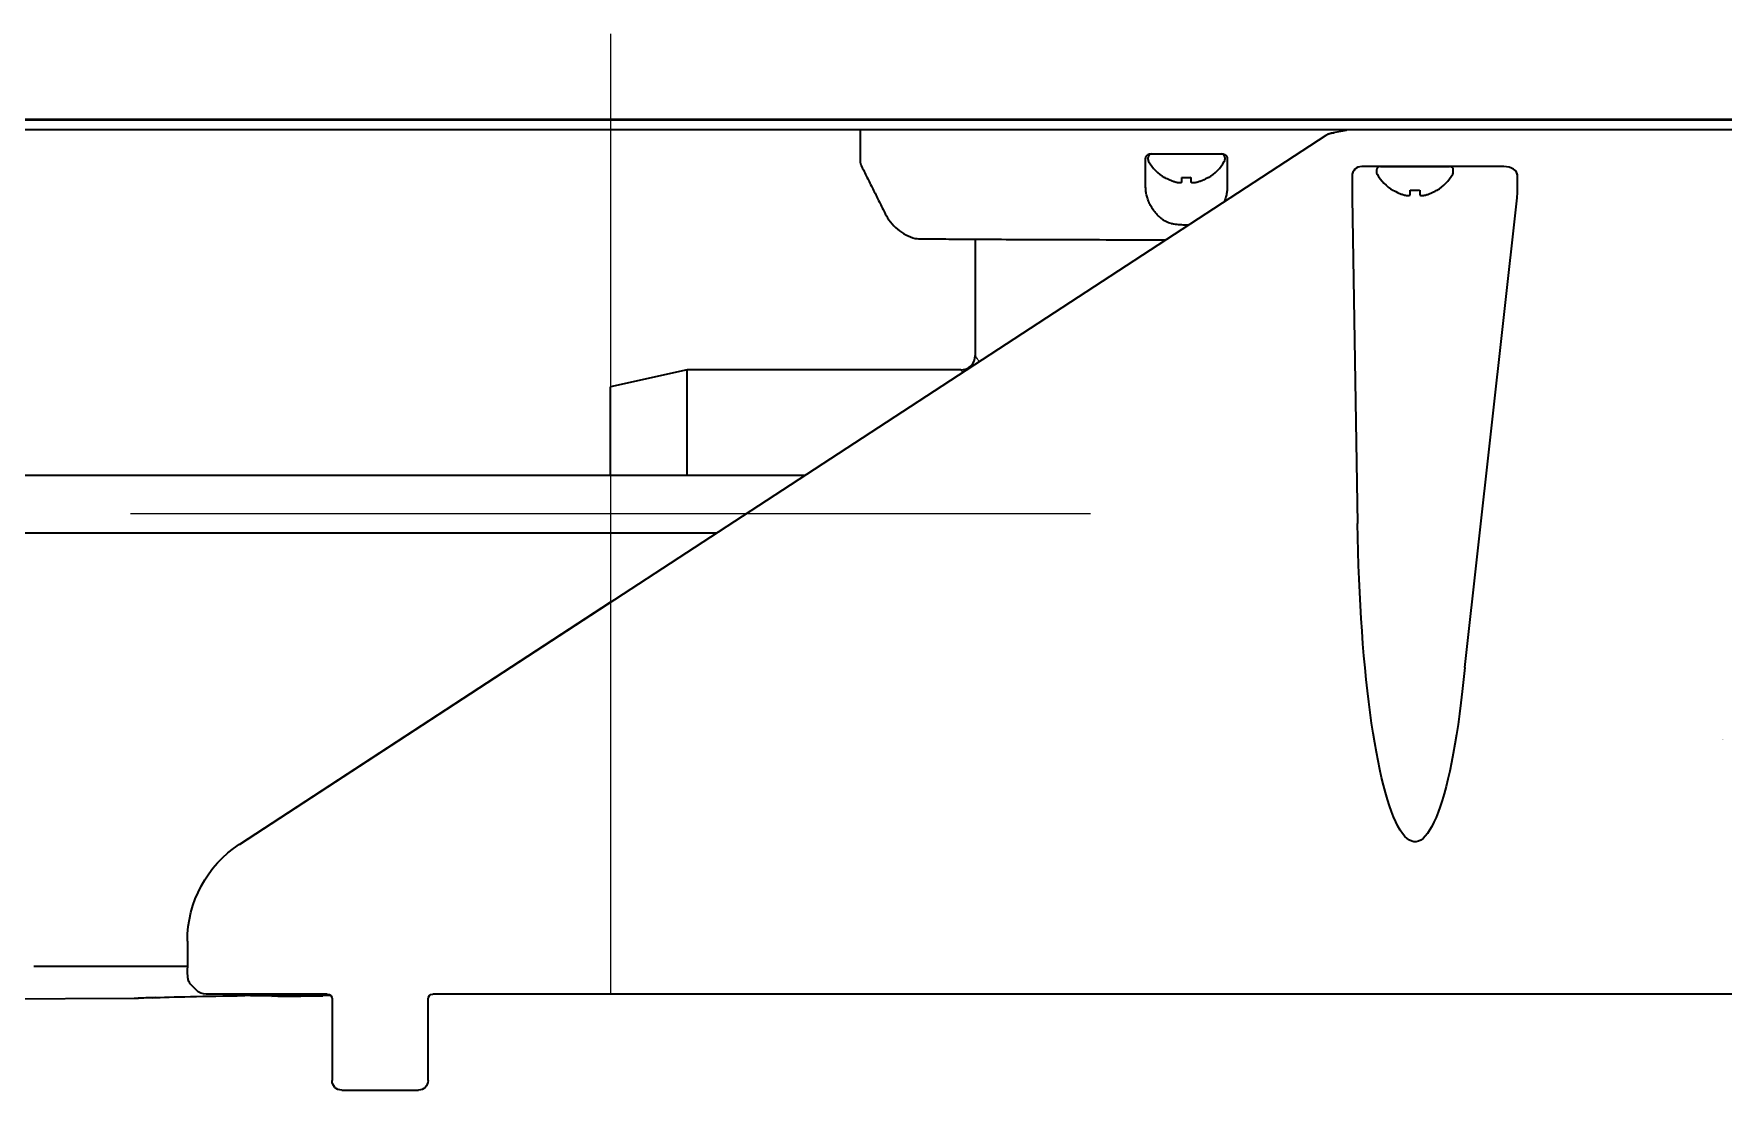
# Model space of a CAD drawing. Extents: x 5819 to 10669, y -850 to 3886.
# Drawn here: x 10142.4 to 10318.4, y 1270.8 to 1380.8 of the extents above; entities that cross this region are included whole.
import ezdxf

# ---------------------------------------------------------------- set-up
doc = ezdxf.new("R2010")
doc.units = 0
doc.header["$LTSCALE"] = 5
doc.layers.get('0').update_dxf_attribs({"linetype": 'CONTINUOUS', "lineweight": 0})
doc.layers.add('1', color=7, linetype='CONTINUOUS', true_color=0xffffff)

msp = doc.modelspace()

# ---------------------------------------------------------------- linework, layer by layer
at = {"color": 6}
for p, q in [((10202.47, 1380.83), (10202.47, 1280.83)), ((10252.47, 1330.83), (10152.47, 1330.83))]:
    msp.add_line(p, q, dxfattribs=at)
at = {"layer": '1', "color": 7, "linetype": 'Continuous', "lineweight": 35}
for p, q in [((9537.94, 1371.93), (10529.01, 1371.93)), ((10531.47, 1371.83), (9985.78, 1371.83)), ((10531.47, 1370.83), (9534.47, 1370.83)), ((10163.84, 1296.42), (10277.04, 1370.28)), ((10228.47, 1370.83), (10228.47, 1367.8)), ((10277.57, 1370.5), (10279.15, 1370.8)), ((10277.57, 1370.5), (10277.57, 1370.5)), ((10258.47, 1367.73), (10258.47, 1367.93)), ((10266.47, 1367.93), (10266.47, 1367.73)), ((10260.17, 1365.88), (10260.17, 1365.85)), ((10264.77, 1365.85), (10264.77, 1365.88)), ((10279.72, 1366.01), (10279.72, 1364.5)), ((10295.53, 1367.01), (10280.73, 1367.01)), ((10282.27, 1366.61), (10282.27, 1366.41)), ((10282.67, 1367.01), (10289.87, 1367.01)), ((10290.27, 1366.41), (10290.27, 1366.61)), ((10296.95, 1364.5), (10296.95, 1366.03)), ((10288.57, 1364.56), (10288.57, 1364.53)), ((10279.72, 1363.75), (10280.3, 1329.83)), ((10291.47, 1314.84), (10296.91, 1363.75)), ((10240.47, 1359.33), (10240.47, 1347.33)), ((10210.47, 1345.83), (10202.47, 1344.08)), ((10210.47, 1334.83), (10210.47, 1345.83)), ((10238.97, 1345.83), (10210.47, 1345.83)), ((10202.47, 1334.83), (10202.47, 1344.08)), ((10222.7, 1334.83), (10083.68, 1334.83)), ((10149.1, 1328.83), (10127.85, 1328.83)), ((10171.96, 1328.83), (10150.09, 1328.83)), ((10173.38, 1328.83), (10171.96, 1328.83)), ((10213.5, 1328.83), (10173.38, 1328.83)), ((10202.47, 1321.64), (10163.84, 1296.42)), ((10158.41, 1286.35), (10158.42, 1283.56)), ((10142.4, 1283.75), (10152.29, 1283.75)), ((10152.29, 1283.75), (10158.42, 1283.75)), ((10159.3, 1281.27), (10158.88, 1281.69)), ((10152.86, 1280.38), (10128.79, 1280.27)), ((10155.11, 1280.47), (10154.93, 1280.46)), ((10163.31, 1280.83), (10160.36, 1280.83)), ((10168.04, 1280.83), (10166.27, 1280.83)), ((10167.2, 1280.63), (10167.33, 1280.64)), ((10167.31, 1280.62), (10167.2, 1280.63)), ((10167.59, 1280.61), (10167.31, 1280.62)), ((10167.33, 1280.64), (10167.63, 1280.65)), ((10168.03, 1280.6), (10167.59, 1280.61)), ((10167.63, 1280.65), (10167.99, 1280.66)), ((10167.9, 1280.64), (10167.78, 1280.63)), ((10167.82, 1280.63), (10168.03, 1280.62)), ((10168.09, 1280.65), (10167.9, 1280.64)), ((10167.99, 1280.66), (10168.58, 1280.66)), ((10168.03, 1280.62), (10168.48, 1280.61)), ((10168.5, 1280.6), (10168.03, 1280.6)), ((10168.27, 1280.65), (10168.09, 1280.65)), ((10168.61, 1280.65), (10168.27, 1280.65)), ((10168.48, 1280.61), (10168.87, 1280.61)), ((10169.13, 1280.6), (10168.5, 1280.6)), ((10168.58, 1280.66), (10169.16, 1280.67)), ((10169.03, 1280.66), (10168.61, 1280.65)), ((10168.87, 1280.61), (10169.27, 1280.61)), ((10169.43, 1280.66), (10169.03, 1280.66)), ((10169.71, 1280.6), (10169.13, 1280.6)), ((10169.16, 1280.67), (10169.8, 1280.67)), ((10169.27, 1280.61), (10169.77, 1280.61)), ((10169.81, 1280.65), (10169.43, 1280.66)), ((10170.22, 1280.61), (10169.71, 1280.6)), ((10169.77, 1280.61), (10170.22, 1280.61)), ((10169.8, 1280.67), (10170.26, 1280.66)), ((10170.26, 1280.65), (10169.81, 1280.65)), ((10170.22, 1280.65), (10170.22, 1280.61)), ((10170.26, 1280.66), (10170.7, 1280.66)), ((10170.47, 1280.64), (10170.26, 1280.65)), ((10170.36, 1280.7), (10170.8, 1280.71)), ((10172.52, 1280.66), (10170.36, 1280.7)), ((10170.5, 1280.63), (10170.47, 1280.64)), ((10171.02, 1280.62), (10170.5, 1280.63)), ((10170.7, 1280.66), (10170.99, 1280.65)), ((10170.8, 1280.71), (10173.33, 1280.67)), ((10172.97, 1280.83), (10170.99, 1280.83)), ((10170.99, 1280.65), (10171.09, 1280.64)), ((10173.33, 1280.67), (10171.02, 1280.62)), ((10171.09, 1280.64), (10172.52, 1280.66)), ((10173.33, 1280.67), (10173.33, 1280.67)), ((10173.47, 1280.33), (10173.47, 1271.83)), ((10183.47, 1271.83), (10183.47, 1280.33)), ((10186.06, 1280.83), (10183.97, 1280.83)), ((10191.26, 1280.83), (10188.99, 1280.83)), ((10456.77, 1280.83), (10194.19, 1280.83)), ((10174.47, 1270.83), (10182.47, 1270.83))]:
    msp.add_line(p, q, dxfattribs=at)
for centre, radius, start, end in [((10258.87, 1367.93), 0.4, 90, 180), ((10258.87, 1367.73), 0.4, 180, 210.3012), ((10262.67, 1369.95), 4.8, 210.3012, 238.6541), ((10262.27, 1369.95), 4.8, 301.3926, 329.6988), ((10266.07, 1367.93), 0.4, 0, 90), ((10266.07, 1367.73), 0.4, 329.6988, 0), ((10262.47, 1369.63), 3.78, 262.3959, 269.9965), ((10262.47, 1369.63), 3.78, 270.0035, 277.6041), ((10282.67, 1366.61), 0.4, 90, 180), ((10282.67, 1366.41), 0.4, 180, 210.3012), ((10286.47, 1368.63), 4.8, 210.3012, 238.6074), ((10286.07, 1368.63), 4.8, 301.3459, 329.6988), ((10289.87, 1366.61), 0.4, 0, 90), ((10289.87, 1366.41), 0.4, 329.6988, 0), ((10286.27, 1368.31), 3.78, 262.3959, 269.9965), ((10286.27, 1368.31), 3.78, 270.0035, 277.6041), ((10238.97, 1347.33), 1.5, 269.9345, 359.9698), ((10318.88, 1307.33), 0.5, 179.8072, 180.1928)]:
    msp.add_arc(centre, radius, start, end, dxfattribs=at)
for centre, major_axis, ratio, start_param, end_param in [((10279.43, 1369.33), (1.47, 0.28), 0.998931, 1.380914, 1.570807), ((10280.73, 1366.01), (-0.992, 0.198), 0.988241, -1.373108, 0.196167), ((10295.51, 1366.01), (1.44, 0.04), 0.692646, -0.026174, 1.535896), ((10295.51, 1366.01), (1.44, 0.04), 0.692646, -0.026174, 1.012362), ((10280.07, 1364.5), (0, 4), 0.087489, 1.570796, 1.761231), ((10294.64, 1364.5), (0, 4), 0.57735, 4.521954, 4.712389)]:
    msp.add_ellipse(centre, major_axis=major_axis, ratio=ratio, start_param=start_param, end_param=end_param, dxfattribs=at)
at = {"layer": '1', "color": 7, "linetype": 'Continuous', "lineweight": 35, "extrusion": (0, 0, -1)}
for centre, major_axis, ratio, start_param, end_param in [((10286.27, 1333), (0, 36.31), 0.165232, 2.094395, 4.625123), ((10170.41, 1286.35), (-6.36, 10.22), 0.99658, -1.015659, -0.021403), ((10160.36, 1282.33), (-1.06, 1.06), 0.999695, 3.926839, 4.712389), ((10173.48, 1280.39), (20.64, 0.09), 0.017455, 3.575816, 4.2555), ((10173.45, 1280.79), (10, 0.04), 0.017452, 3.141593, 3.578472), ((10173.45, 1280.79), (10, 0.04), 0.017452, 2.242018, 3.141593), ((10182.47, 1271.83), (-0.707, 0.707), 0.999695, 2.356347, 3.926839)]:
    msp.add_ellipse(centre, major_axis=major_axis, ratio=ratio, start_param=start_param, end_param=end_param, dxfattribs=at)
at = {"layer": '1', "color": 7, "linetype": 'Continuous', "lineweight": 35, "extrusion": (1.97215e-31, -1.17146e-15, -1)}
msp.add_ellipse((10172.97, 1280.33), major_axis=(0.354, 0.354), ratio=0.999695, start_param=-0.785246, end_param=0.785246, dxfattribs=at)
at = {"layer": '1', "color": 7, "linetype": 'Continuous', "lineweight": 35, "extrusion": (5.91646e-31, -1.17146e-15, -1)}
msp.add_ellipse((10183.97, 1280.33), major_axis=(-0.354, 0.354), ratio=0.999695, start_param=5.497939, end_param=7.068431, dxfattribs=at)
at = {"layer": '1', "color": 7, "linetype": 'Continuous', "lineweight": 35, "extrusion": (1.87354e-30, -1.17146e-15, -1)}
msp.add_ellipse((10174.47, 1271.83), major_axis=(0.707, 0.707), ratio=0.999695, start_param=2.356347, end_param=3.926839, dxfattribs=at)
at = {"layer": '1', "color": 7, "linetype": 'Continuous', "lineweight": 35}
for points, knots in [([(10277.04, 1370.28), (10277.05, 1370.29), (10277.06, 1370.29), (10277.08, 1370.3), (10277.09, 1370.31), (10277.11, 1370.32), (10277.12, 1370.33), (10277.14, 1370.34), (10277.15, 1370.35), (10277.17, 1370.36), (10277.18, 1370.36), (10277.2, 1370.37), (10277.21, 1370.38), (10277.23, 1370.38), (10277.24, 1370.39), (10277.25, 1370.4), (10277.27, 1370.4), (10277.28, 1370.41), (10277.29, 1370.41), (10277.31, 1370.42), (10277.32, 1370.42), (10277.33, 1370.43), (10277.34, 1370.43), (10277.35, 1370.44), (10277.37, 1370.44), (10277.38, 1370.45), (10277.39, 1370.45), (10277.4, 1370.45), (10277.41, 1370.46), (10277.42, 1370.46), (10277.44, 1370.46), (10277.47, 1370.47), (10277.51, 1370.48), (10277.55, 1370.49), (10277.59, 1370.5), (10277.63, 1370.51), (10277.67, 1370.51), (10277.7, 1370.52), (10277.74, 1370.52), (10277.78, 1370.52), (10277.81, 1370.52), (10277.84, 1370.52), (10277.85, 1370.52)], [0, 0, 0, 0, 0.022746, 0.045097, 0.067053, 0.088613, 0.109779, 0.13055, 0.150925, 0.170906, 0.190492, 0.209682, 0.228478, 0.246878, 0.264884, 0.282494, 0.29971, 0.31653, 0.332955, 0.348986, 0.364621, 0.379861, 0.394707, 0.409157, 0.423212, 0.436873, 0.450138, 0.463008, 0.475484, 0.487564, 0.49925, 0.549313, 0.598467, 0.646712, 0.694049, 0.740477, 0.785997, 0.830611, 0.874317, 0.917117, 0.959011, 1, 1, 1, 1]), ([(10258.22, 1367.86), (10258.22, 1367.86), (10258.22, 1367.87), (10258.23, 1367.88), (10258.23, 1367.88), (10258.23, 1367.9), (10258.23, 1367.9), (10258.23, 1367.91), (10258.23, 1367.91), (10258.23, 1367.92), (10258.23, 1367.92), (10258.23, 1367.93), (10258.23, 1367.93), (10258.24, 1367.94), (10258.24, 1367.95), (10258.24, 1367.95), (10258.24, 1367.95), (10258.24, 1367.96), (10258.24, 1367.96), (10258.24, 1367.96)], [0, 0, 0, 0, 0.25, 0.25, 0.5, 0.5, 0.625, 0.625, 0.75, 0.75, 0.8125, 0.8125, 0.875, 0.875, 0.9375, 0.9375, 0.96875, 0.96875, 1, 1, 1, 1]), ([(10258.24, 1367.96), (10258.25, 1367.98), (10258.25, 1367.99), (10258.26, 1368.02), (10258.27, 1368.03), (10258.29, 1368.07), (10258.3, 1368.1), (10258.33, 1368.13), (10258.33, 1368.14), (10258.35, 1368.16), (10258.37, 1368.18), (10258.39, 1368.2), (10258.41, 1368.22), (10258.42, 1368.22), (10258.45, 1368.25), (10258.47, 1368.26), (10258.51, 1368.28), (10258.52, 1368.28), (10258.54, 1368.29), (10258.56, 1368.3), (10258.59, 1368.31), (10258.62, 1368.32), (10258.67, 1368.32), (10258.7, 1368.33), (10258.72, 1368.33)], [0, 0, 0, 0, 0.0625, 0.0625, 0.125, 0.125, 0.25, 0.25, 0.3125, 0.3125, 0.375, 0.4375, 0.4375, 0.5, 0.5, 0.625, 0.625, 0.6875, 0.6875, 0.75, 0.75, 0.875, 0.875, 1, 1, 1, 1]), ([(10258.72, 1368.33), (10259.34, 1368.33), (10259.97, 1368.33), (10261.22, 1368.33), (10261.85, 1368.33), (10262.47, 1368.33)], [0, 0, 0, 0, 0.5, 0.5, 1, 1, 1, 1]), ([(10262.47, 1368.33), (10263.1, 1368.33), (10263.73, 1368.33), (10264.98, 1368.33), (10265.6, 1368.33), (10266.22, 1368.33)], [0, 0, 0, 0, 0.5, 0.5, 1, 1, 1, 1]), ([(10266.22, 1368.33), (10266.25, 1368.33), (10266.28, 1368.32), (10266.31, 1368.32), (10266.33, 1368.32), (10266.35, 1368.31), (10266.37, 1368.31), (10266.4, 1368.29), (10266.43, 1368.28), (10266.46, 1368.27), (10266.47, 1368.26), (10266.49, 1368.25), (10266.5, 1368.24), (10266.54, 1368.22), (10266.56, 1368.2), (10266.59, 1368.16), (10266.61, 1368.14), (10266.64, 1368.11), (10266.64, 1368.1), (10266.66, 1368.07), (10266.67, 1368.06), (10266.68, 1368.02), (10266.69, 1367.99), (10266.7, 1367.96)], [0, 0, 0, 0, 0.125, 0.125, 0.1875, 0.1875, 0.25, 0.25, 0.375, 0.375, 0.4375, 0.4375, 0.5, 0.5, 0.625, 0.625, 0.75, 0.75, 0.8125, 0.8125, 0.875, 0.875, 1, 1, 1, 1]), ([(10266.7, 1367.96), (10266.7, 1367.96), (10266.71, 1367.95), (10266.71, 1367.95), (10266.71, 1367.94), (10266.71, 1367.93), (10266.71, 1367.93), (10266.71, 1367.92), (10266.71, 1367.92), (10266.72, 1367.91), (10266.72, 1367.91), (10266.72, 1367.9), (10266.72, 1367.9), (10266.72, 1367.88), (10266.72, 1367.88), (10266.72, 1367.87), (10266.72, 1367.86), (10266.72, 1367.86)], [0, 0, 0, 0, 0.0625, 0.0625, 0.125, 0.125, 0.1875, 0.1875, 0.25, 0.25, 0.375, 0.375, 0.5, 0.5, 0.75, 0.75, 1, 1, 1, 1]), ([(10261.97, 1365.88), (10261.97, 1365.76), (10261.97, 1365.65), (10261.97, 1365.51), (10261.97, 1365.47), (10261.97, 1365.39), (10261.97, 1365.36), (10261.97, 1365.33)], [0, 0, 0, 0, 0.5, 0.5, 0.75, 0.75, 1, 1, 1, 1]), ([(10264.77, 1365.88), (10264.57, 1365.76), (10264.36, 1365.65), (10264.04, 1365.51), (10263.93, 1365.47), (10263.7, 1365.39), (10263.59, 1365.36), (10263.47, 1365.33)], [0, 0, 0, 0, 0.5, 0.5, 0.75, 0.75, 1, 1, 1, 1]), ([(10260.07, 1361.42), (10260.03, 1361.45), (10259.99, 1361.48), (10259.92, 1361.54), (10259.88, 1361.57), (10259.77, 1361.66), (10259.7, 1361.72), (10259.49, 1361.92), (10259.37, 1362.05), (10259.19, 1362.26), (10259.14, 1362.33), (10259.03, 1362.47), (10258.98, 1362.54), (10258.84, 1362.76), (10258.75, 1362.9), (10258.66, 1363.09), (10258.64, 1363.13), (10258.6, 1363.2), (10258.59, 1363.24), (10258.54, 1363.35), (10258.51, 1363.43), (10258.42, 1363.66), (10258.37, 1363.81), (10258.3, 1364.11), (10258.27, 1364.26), (10258.23, 1364.56), (10258.22, 1364.72), (10258.22, 1364.87)], [0, 0, 0, 0, 0.03125, 0.03125, 0.0625, 0.0625, 0.125, 0.125, 0.25, 0.25, 0.3125, 0.3125, 0.375, 0.375, 0.5, 0.5, 0.53125, 0.53125, 0.5625, 0.5625, 0.625, 0.625, 0.75, 0.75, 0.875, 0.875, 1, 1, 1, 1]), ([(10266.72, 1364.87), (10266.72, 1364.79), (10266.72, 1364.72), (10266.71, 1364.56), (10266.7, 1364.49), (10266.67, 1364.26), (10266.65, 1364.11), (10266.57, 1363.8), (10266.52, 1363.65), (10266.45, 1363.45), (10266.42, 1363.39), (10266.4, 1363.34)], [0, 0, 0, 0, 0.0625, 0.0625, 0.125, 0.125, 0.25, 0.25, 0.375, 0.375, 0.4200621, 0.4200621, 0.4200621, 0.4200621]), ([(10283.97, 1364.56), (10284.18, 1364.44), (10284.39, 1364.33), (10284.71, 1364.19), (10284.82, 1364.15), (10285.04, 1364.08), (10285.16, 1364.04), (10285.27, 1364.01)], [0, 0, 0, 0, 0.5, 0.5, 0.75, 0.75, 1, 1, 1, 1]), ([(10286.77, 1364.56), (10286.77, 1364.44), (10286.77, 1364.33), (10286.77, 1364.19), (10286.77, 1364.15), (10286.77, 1364.08), (10286.77, 1364.04), (10286.77, 1364.01)], [0, 0, 0, 0, 0.5, 0.5, 0.75, 0.75, 1, 1, 1, 1]), ([(10231.09, 1362.09), (10231.24, 1361.79), (10231.61, 1361.21), (10232.34, 1360.46), (10233.22, 1359.86), (10233.88, 1359.61), (10234.22, 1359.51)], [0, 0, 0, 0, 0.241886, 0.492713, 0.747305, 1, 1, 1, 1]), ([(10262.47, 1360.91), (10262.42, 1360.91), (10262.36, 1360.91), (10262.25, 1360.91), (10262.2, 1360.91), (10262.03, 1360.92), (10261.92, 1360.92), (10261.71, 1360.94), (10261.6, 1360.95), (10261.39, 1360.97), (10261.29, 1360.98), (10261.13, 1361.01), (10261.08, 1361.02), (10261.01, 1361.03), (10260.98, 1361.04), (10260.93, 1361.05), (10260.9, 1361.06), (10260.78, 1361.09), (10260.68, 1361.12), (10260.4, 1361.22), (10260.23, 1361.31), (10260.07, 1361.42)], [0, 0, 0, 0, 0.0625, 0.0625, 0.125, 0.125, 0.25, 0.25, 0.375, 0.375, 0.5, 0.5, 0.5625, 0.5625, 0.59375, 0.59375, 0.625, 0.625, 0.75, 0.75, 1, 1, 1, 1]), ([(10234.22, 1359.51), (10234.25, 1359.5), (10234.62, 1359.49), (10236.13, 1359.47), (10238.61, 1359.45), (10242.05, 1359.43), (10246.36, 1359.41), (10251.35, 1359.4), (10256.12, 1359.38), (10259.13, 1359.38), (10260.29, 1359.38)], [0, 0, 0, 0, 0.131576, 0.262822, 0.393829, 0.524851, 0.656101, 0.787553, 0.919029, 1, 1, 1, 1]), ([(10150.09, 1328.83), (10150.07, 1328.83), (10150.04, 1328.83), (10149.98, 1328.83), (10149.96, 1328.83), (10149.88, 1328.83), (10149.77, 1328.83), (10149.68, 1328.83), (10149.61, 1328.83), (10149.58, 1328.83), (10149.54, 1328.83), (10149.49, 1328.83), (10149.45, 1328.83), (10149.41, 1328.83), (10149.39, 1328.83), (10149.33, 1328.83), (10149.26, 1328.83), (10149.17, 1328.83), (10149.12, 1328.83), (10149.1, 1328.83)], [0, 0, 0, 0, 0.0625, 0.0625, 0.125, 0.125, 0.25, 0.375, 0.375, 0.4375, 0.4375, 0.5, 0.5625, 0.5625, 0.625, 0.625, 0.75, 0.875, 1, 1, 1, 1]), ([(10158.88, 1281.69), (10158.74, 1281.83), (10158.59, 1282.04), (10158.49, 1282.34), (10158.45, 1282.51), (10158.44, 1282.62), (10158.44, 1282.69), (10158.43, 1282.81), (10158.42, 1283.02), (10158.42, 1283.33), (10158.42, 1283.5), (10158.42, 1283.55)], [0, 0, 0, 0, 0.242597, 0.33156, 0.412303, 0.457999, 0.497112, 0.565187, 0.769198, 0.936729, 1, 1, 1, 1]), ([(10153.38, 1280.4), (10153.3, 1280.39), (10153.22, 1280.39), (10153.19, 1280.39), (10153.17, 1280.39), (10153.14, 1280.39), (10153.1, 1280.38), (10153, 1280.38), (10152.92, 1280.38), (10152.87, 1280.39)], [0, 0, 0, 0, 0.580134, 0.839742, 0.891524, 0.905277, 0.917686, 0.945072, 1, 1, 1, 1]), ([(10154.95, 1280.46), (10154.81, 1280.46), (10154.25, 1280.44), (10153.64, 1280.41), (10153.27, 1280.39), (10153.22, 1280.39), (10153.2, 1280.39), (10153.2, 1280.39)], [0, 0, 0, 0, 0.111719, 0.489527, 0.865575, 0.958925, 1, 1, 1, 1]), ([(10166.27, 1280.83), (10166.26, 1280.83), (10166.26, 1280.83), (10166.26, 1280.83), (10166.25, 1280.83), (10166.25, 1280.83), (10166.24, 1280.83), (10166.23, 1280.83), (10166.23, 1280.83), (10166.22, 1280.83), (10166.22, 1280.83), (10166.21, 1280.83), (10166.21, 1280.83), (10166.2, 1280.83), (10166.2, 1280.83), (10166.19, 1280.83), (10166.19, 1280.83), (10166.18, 1280.83), (10166.18, 1280.83), (10166.17, 1280.83), (10166.17, 1280.83), (10166.16, 1280.83), (10166.16, 1280.83), (10166.15, 1280.83), (10166.15, 1280.83), (10166.15, 1280.83), (10166.14, 1280.83), (10166.14, 1280.83), (10166.13, 1280.83), (10166.13, 1280.83), (10166.13, 1280.83), (10166.13, 1280.83), (10166.12, 1280.83), (10166.12, 1280.83), (10166.12, 1280.83), (10166.12, 1280.83), (10166.11, 1280.83), (10166.09, 1280.83), (10166.07, 1280.83), (10166.05, 1280.83), (10166.03, 1280.83), (10166, 1280.83), (10165.98, 1280.83), (10165.95, 1280.83), (10165.93, 1280.83), (10165.9, 1280.83), (10165.83, 1280.83), (10165.72, 1280.83), (10165.55, 1280.83), (10165.37, 1280.83), (10165.2, 1280.83), (10165.06, 1280.83), (10164.93, 1280.83), (10164.81, 1280.83), (10164.68, 1280.83), (10164.55, 1280.83), (10164.41, 1280.83), (10164.3, 1280.83), (10164.22, 1280.83), (10164.17, 1280.83), (10164.12, 1280.83), (10164.06, 1280.83), (10164.01, 1280.83), (10163.96, 1280.83), (10163.9, 1280.83), (10163.85, 1280.83), (10163.8, 1280.83), (10163.74, 1280.83), (10163.69, 1280.83), (10163.63, 1280.83), (10163.58, 1280.83), (10163.53, 1280.83), (10163.47, 1280.83), (10163.42, 1280.83), (10163.36, 1280.83), (10163.33, 1280.83), (10163.31, 1280.83)], [0, 0, 0, 0, 0.006462, 0.012777, 0.018944, 0.024963, 0.030832, 0.036553, 0.042124, 0.047544, 0.052813, 0.05793, 0.062896, 0.067708, 0.072366, 0.07687, 0.081218, 0.085411, 0.089447, 0.093326, 0.097047, 0.10061, 0.104013, 0.107257, 0.11034, 0.113262, 0.116023, 0.118621, 0.121057, 0.123329, 0.125439, 0.127384, 0.129164, 0.13078, 0.132231, 0.133516, 0.134635, 0.148074, 0.161433, 0.174714, 0.187919, 0.20105, 0.214108, 0.227095, 0.240012, 0.25286, 0.26564, 0.333697, 0.398831, 0.460987, 0.520084, 0.55535, 0.590493, 0.625548, 0.660543, 0.695501, 0.730444, 0.76539, 0.778693, 0.791962, 0.805197, 0.818398, 0.831566, 0.844701, 0.857804, 0.870875, 0.883915, 0.896924, 0.909904, 0.922854, 0.935777, 0.948672, 0.961541, 0.974384, 0.987204, 1, 1, 1, 1]), ([(10170.99, 1280.83), (10170.98, 1280.83), (10170.96, 1280.83), (10170.94, 1280.83), (10170.91, 1280.83), (10170.88, 1280.83), (10170.85, 1280.83), (10170.82, 1280.83), (10170.8, 1280.83), (10170.77, 1280.83), (10170.74, 1280.83), (10170.71, 1280.83), (10170.69, 1280.83), (10170.66, 1280.83), (10170.63, 1280.83), (10170.6, 1280.83), (10170.58, 1280.83), (10170.55, 1280.83), (10170.52, 1280.83), (10170.49, 1280.83), (10170.47, 1280.83), (10170.44, 1280.83), (10170.41, 1280.83), (10170.38, 1280.83), (10170.36, 1280.83), (10170.33, 1280.83), (10170.3, 1280.83), (10170.27, 1280.83), (10170.25, 1280.83), (10170.22, 1280.83), (10170.19, 1280.83), (10170.17, 1280.83), (10170.14, 1280.83), (10170.11, 1280.83), (10170.08, 1280.83), (10170.06, 1280.83), (10169.98, 1280.83), (10169.87, 1280.83), (10169.71, 1280.83), (10169.56, 1280.83), (10169.41, 1280.83), (10169.26, 1280.83), (10169.13, 1280.83), (10169, 1280.83), (10168.88, 1280.83), (10168.76, 1280.83), (10168.64, 1280.83), (10168.53, 1280.83), (10168.44, 1280.83), (10168.37, 1280.83), (10168.32, 1280.83), (10168.27, 1280.83), (10168.23, 1280.83), (10168.2, 1280.83), (10168.18, 1280.83), (10168.18, 1280.83), (10168.17, 1280.83), (10168.17, 1280.83), (10168.16, 1280.83), (10168.15, 1280.83), (10168.14, 1280.83), (10168.13, 1280.83), (10168.12, 1280.83), (10168.11, 1280.83), (10168.1, 1280.83), (10168.09, 1280.83), (10168.08, 1280.83), (10168.07, 1280.83), (10168.06, 1280.83), (10168.05, 1280.83), (10168.04, 1280.83), (10168.04, 1280.83)], [0, 0, 0, 0, 0.006582, 0.013168, 0.019758, 0.026352, 0.032951, 0.039554, 0.046162, 0.052774, 0.059391, 0.066014, 0.072642, 0.079275, 0.085913, 0.092557, 0.099207, 0.105863, 0.112524, 0.119192, 0.125865, 0.132545, 0.139231, 0.145924, 0.152623, 0.159329, 0.166042, 0.172761, 0.179488, 0.186221, 0.192961, 0.199709, 0.206464, 0.213226, 0.219996, 0.226773, 0.233557, 0.274608, 0.315619, 0.35662, 0.397648, 0.438748, 0.479974, 0.519041, 0.559474, 0.601248, 0.644339, 0.68873, 0.734412, 0.760033, 0.78593, 0.812112, 0.838592, 0.865383, 0.867669, 0.870682, 0.874418, 0.878874, 0.884047, 0.889931, 0.896522, 0.903815, 0.911803, 0.92048, 0.92984, 0.939877, 0.950584, 0.961955, 0.973984, 0.986668, 1, 1, 1, 1]), ([(10188.99, 1280.83), (10188.99, 1280.83), (10188.99, 1280.83), (10188.98, 1280.83), (10188.97, 1280.83), (10188.97, 1280.83), (10188.96, 1280.83), (10188.96, 1280.83), (10188.95, 1280.83), (10188.94, 1280.83), (10188.94, 1280.83), (10188.93, 1280.83), (10188.92, 1280.83), (10188.92, 1280.83), (10188.91, 1280.83), (10188.9, 1280.83), (10188.9, 1280.83), (10188.89, 1280.83), (10188.89, 1280.83), (10188.88, 1280.83), (10188.88, 1280.83), (10188.87, 1280.83), (10188.86, 1280.83), (10188.86, 1280.83), (10188.85, 1280.83), (10188.85, 1280.83), (10188.84, 1280.83), (10188.84, 1280.83), (10188.84, 1280.83), (10188.83, 1280.83), (10188.82, 1280.83), (10188.79, 1280.83), (10188.75, 1280.83), (10188.71, 1280.83), (10188.67, 1280.83), (10188.62, 1280.83), (10188.54, 1280.83), (10188.42, 1280.83), (10188.25, 1280.83), (10188.07, 1280.83), (10187.9, 1280.83), (10187.75, 1280.83), (10187.61, 1280.83), (10187.46, 1280.83), (10187.31, 1280.83), (10187.16, 1280.83), (10187.03, 1280.83), (10186.95, 1280.83), (10186.9, 1280.83), (10186.84, 1280.83), (10186.79, 1280.83), (10186.74, 1280.83), (10186.69, 1280.83), (10186.64, 1280.83), (10186.58, 1280.83), (10186.53, 1280.83), (10186.48, 1280.83), (10186.43, 1280.83), (10186.38, 1280.83), (10186.32, 1280.83), (10186.27, 1280.83), (10186.22, 1280.83), (10186.17, 1280.83), (10186.11, 1280.83), (10186.08, 1280.83), (10186.06, 1280.83)], [0, 0, 0, 0, 0.006615, 0.013094, 0.019435, 0.025639, 0.031703, 0.037629, 0.043415, 0.049061, 0.054565, 0.059928, 0.065148, 0.070225, 0.075158, 0.079946, 0.084588, 0.089084, 0.093433, 0.097635, 0.101687, 0.105591, 0.109345, 0.112948, 0.116399, 0.119699, 0.122846, 0.12584, 0.128681, 0.131366, 0.133898, 0.156196, 0.178272, 0.200133, 0.221785, 0.243232, 0.264477, 0.332122, 0.39706, 0.459236, 0.518573, 0.55982, 0.600956, 0.64203, 0.683083, 0.72415, 0.765257, 0.778526, 0.791766, 0.804975, 0.818156, 0.831309, 0.844434, 0.857531, 0.870602, 0.883647, 0.896666, 0.90966, 0.922631, 0.935578, 0.948503, 0.961407, 0.97429, 0.987154, 1, 1, 1, 1]), ([(10194.19, 1280.83), (10194.18, 1280.83), (10194.17, 1280.83), (10194.14, 1280.83), (10194.11, 1280.83), (10194.09, 1280.83), (10194.06, 1280.83), (10194.04, 1280.83), (10194.01, 1280.83), (10193.99, 1280.83), (10193.96, 1280.83), (10193.94, 1280.83), (10193.91, 1280.83), (10193.89, 1280.83), (10193.86, 1280.83), (10193.84, 1280.83), (10193.81, 1280.83), (10193.78, 1280.83), (10193.76, 1280.83), (10193.73, 1280.83), (10193.71, 1280.83), (10193.68, 1280.83), (10193.66, 1280.83), (10193.63, 1280.83), (10193.61, 1280.83), (10193.58, 1280.83), (10193.56, 1280.83), (10193.53, 1280.83), (10193.51, 1280.83), (10193.48, 1280.83), (10193.46, 1280.83), (10193.43, 1280.83), (10193.41, 1280.83), (10193.38, 1280.83), (10193.36, 1280.83), (10193.33, 1280.83), (10193.31, 1280.83), (10193.28, 1280.83), (10193.26, 1280.83), (10193.23, 1280.83), (10193.21, 1280.83), (10193.18, 1280.83), (10193.16, 1280.83), (10193.13, 1280.83), (10193.11, 1280.83), (10193.09, 1280.83), (10193.06, 1280.83), (10193.04, 1280.83), (10193.01, 1280.83), (10192.99, 1280.83), (10192.97, 1280.83), (10192.94, 1280.83), (10192.92, 1280.83), (10192.89, 1280.83), (10192.87, 1280.83), (10192.85, 1280.83), (10192.82, 1280.83), (10192.8, 1280.83), (10192.78, 1280.83), (10192.75, 1280.83), (10192.73, 1280.83), (10192.71, 1280.83), (10192.68, 1280.83), (10192.66, 1280.83), (10192.64, 1280.83), (10192.61, 1280.83), (10192.59, 1280.83), (10192.57, 1280.83), (10192.55, 1280.83), (10192.52, 1280.83), (10192.5, 1280.83), (10192.48, 1280.83), (10192.46, 1280.83), (10192.44, 1280.83), (10192.41, 1280.83), (10192.39, 1280.83), (10192.34, 1280.83), (10192.26, 1280.83), (10192.16, 1280.83), (10192.06, 1280.83), (10191.95, 1280.83), (10191.86, 1280.83), (10191.76, 1280.83), (10191.68, 1280.83), (10191.61, 1280.83), (10191.54, 1280.83), (10191.48, 1280.83), (10191.44, 1280.83), (10191.42, 1280.83), (10191.41, 1280.83), (10191.4, 1280.83), (10191.39, 1280.83), (10191.38, 1280.83), (10191.37, 1280.83), (10191.35, 1280.83), (10191.34, 1280.83), (10191.33, 1280.83), (10191.31, 1280.83), (10191.3, 1280.83), (10191.29, 1280.83), (10191.27, 1280.83), (10191.27, 1280.83), (10191.26, 1280.83)], [0, 0, 0, 0, 0.006256, 0.012513, 0.018774, 0.025036, 0.031302, 0.03757, 0.043841, 0.050114, 0.056391, 0.062671, 0.068954, 0.075241, 0.08153, 0.087824, 0.094121, 0.100421, 0.106725, 0.113034, 0.119346, 0.125662, 0.131982, 0.138306, 0.144635, 0.150968, 0.157305, 0.163647, 0.169993, 0.176344, 0.182699, 0.18906, 0.195425, 0.201795, 0.20817, 0.21455, 0.220935, 0.227325, 0.233721, 0.240122, 0.246528, 0.25294, 0.259357, 0.26578, 0.272208, 0.278642, 0.285082, 0.291528, 0.29798, 0.304438, 0.310902, 0.317372, 0.323849, 0.330332, 0.336821, 0.343317, 0.349819, 0.356328, 0.362844, 0.369366, 0.375896, 0.382433, 0.388977, 0.395528, 0.402086, 0.408652, 0.415226, 0.421807, 0.428396, 0.434993, 0.441598, 0.448211, 0.454832, 0.461462, 0.4681, 0.474747, 0.481403, 0.514976, 0.549482, 0.584906, 0.621235, 0.658455, 0.696556, 0.735534, 0.76747, 0.799866, 0.832736, 0.8661, 0.871332, 0.877255, 0.883865, 0.891154, 0.899117, 0.907748, 0.917039, 0.926985, 0.937577, 0.948808, 0.960673, 0.973163, 0.986274, 1, 1, 1, 1])]:
    msp.add_open_spline(points, degree=3, knots=knots, dxfattribs=at)
for points, degree in [([(10228.47, 1367.8), (10228.44, 1367.29), (10228.7, 1366.9)], 2), ([(10258.22, 1367.83), (10258.22, 1367.84), (10258.22, 1367.85), (10258.22, 1367.86)], 3), ([(10258.22, 1364.87), (10258.22, 1365.85), (10258.22, 1366.84), (10258.22, 1367.83)], 3), ([(10266.72, 1367.86), (10266.72, 1367.85), (10266.72, 1367.84), (10266.72, 1367.83)], 3), ([(10266.72, 1367.83), (10266.72, 1366.84), (10266.72, 1365.85), (10266.72, 1364.87)], 3), ([(10228.66, 1366.95), (10231.09, 1362.09)], 1), ([(10261.47, 1365.33), (10261.42, 1365.34), (10261.31, 1365.37), (10261.15, 1365.42), (10260.99, 1365.48), (10260.83, 1365.54), (10260.68, 1365.61), (10260.53, 1365.68), (10260.36, 1365.77), (10260.24, 1365.84), (10260.17, 1365.88)], 3), ([(10262.97, 1365.33), (10262.97, 1365.34), (10262.97, 1365.37), (10262.97, 1365.42), (10262.97, 1365.48), (10262.97, 1365.54), (10262.97, 1365.61), (10262.97, 1365.68), (10262.97, 1365.77), (10262.97, 1365.84), (10262.97, 1365.88)], 3), ([(10261.97, 1365.33), (10261.95, 1365.33), (10261.9, 1365.32), (10261.83, 1365.32), (10261.76, 1365.31), (10261.69, 1365.31), (10261.62, 1365.32), (10261.54, 1365.32), (10261.5, 1365.33), (10261.47, 1365.33)], 3), ([(10263.47, 1365.33), (10263.45, 1365.33), (10263.4, 1365.32), (10263.32, 1365.32), (10263.25, 1365.31), (10263.18, 1365.31), (10263.11, 1365.32), (10263.04, 1365.32), (10263, 1365.33), (10262.97, 1365.33)], 3), ([(10285.27, 1364.01), (10285.3, 1364.01), (10285.35, 1364), (10285.42, 1364), (10285.5, 1364), (10285.57, 1364), (10285.63, 1364), (10285.7, 1364.01), (10285.75, 1364.01), (10285.77, 1364.01)], 3), ([(10285.77, 1364.01), (10285.77, 1364.03), (10285.77, 1364.06), (10285.77, 1364.11), (10285.77, 1364.16), (10285.77, 1364.23), (10285.77, 1364.29), (10285.77, 1364.37), (10285.77, 1364.45), (10285.77, 1364.52), (10285.77, 1364.56)], 3), ([(10286.77, 1364.01), (10286.8, 1364.01), (10286.84, 1364), (10286.92, 1364), (10286.99, 1364), (10287.06, 1364), (10287.13, 1364), (10287.2, 1364), (10287.25, 1364.01), (10287.27, 1364.01)], 3), ([(10287.27, 1364.01), (10287.33, 1364.03), (10287.44, 1364.06), (10287.6, 1364.11), (10287.76, 1364.16), (10287.91, 1364.23), (10288.06, 1364.29), (10288.22, 1364.37), (10288.39, 1364.45), (10288.51, 1364.52), (10288.57, 1364.56)], 3), ([(10262.68, 1360.91), (10262.61, 1360.91), (10262.54, 1360.91), (10262.47, 1360.91)], 3)]:
    msp.add_open_spline(points, degree=degree, dxfattribs=at)
at = {"layer": '1', "color": 51, "linetype": 'Continuous', "lineweight": 13}
for points, knots in [([(10240.83, 1346.79), (10240.82, 1346.79), (10240.82, 1346.79), (10240.79, 1346.84), (10240.76, 1346.88), (10240.73, 1346.94), (10240.71, 1346.96), (10240.69, 1346.99), (10240.63, 1347.08), (10240.55, 1347.2), (10240.51, 1347.27), (10240.48, 1347.31), (10240.47, 1347.33), (10240.47, 1347.33), (10240.47, 1347.33), (10240.47, 1347.33)], [0, 0, 0, 0, 0.012904, 0.012904, 0.135845, 0.135845, 0.197316, 0.197316, 0.258786, 0.504669, 0.750552, 0.750552, 0.996435, 0.996435, 1, 1, 1, 1]), ([(10239.12, 1345.64), (10239.1, 1345.66), (10239.05, 1345.73), (10239.01, 1345.78), (10238.98, 1345.82), (10238.97, 1345.83), (10238.97, 1345.83)], [0, 0, 0, 0, 0.196753, 0.601572, 0.601572, 1, 1, 1, 1]), ([(10154.76, 1280.46), (10154.44, 1280.45), (10154.17, 1280.44), (10153.7, 1280.42), (10153.5, 1280.41), (10153.19, 1280.39), (10153.07, 1280.39), (10152.97, 1280.38), (10152.96, 1280.38), (10152.95, 1280.38), (10152.94, 1280.38), (10152.92, 1280.38), (10152.9, 1280.38), (10152.87, 1280.38), (10152.86, 1280.38), (10152.86, 1280.38), (10152.86, 1280.38), (10152.86, 1280.38)], [0, 0, 0, 0, 0.249903, 0.249903, 0.499806, 0.499806, 0.74971, 0.74971, 0.780947, 0.780947, 0.812185, 0.812185, 0.874661, 0.874661, 0.999613, 0.999613, 1, 1, 1, 1])]:
    msp.add_open_spline(points, degree=3, knots=knots, dxfattribs=at)

doc.saveas('drawing.dxf')
